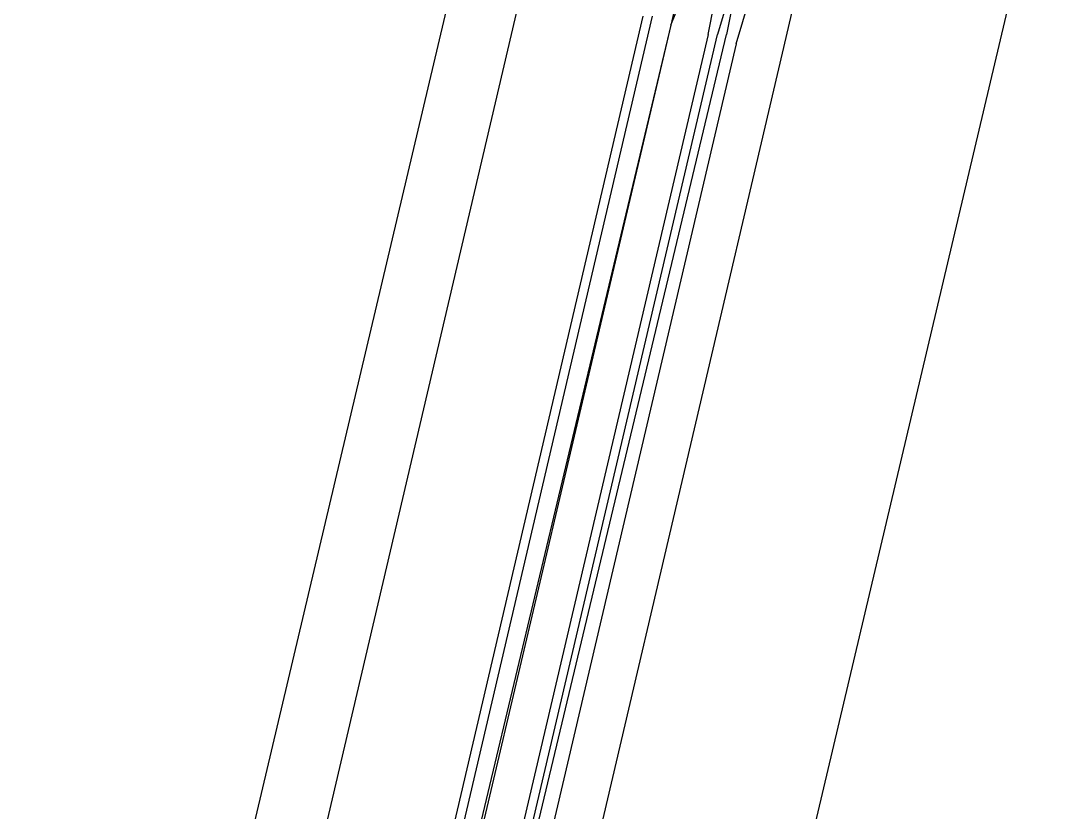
# Model space of a CAD drawing. Header units: feet. Extents: x -84 to 198, y -22 to 181.
# Drawn here: x 118.482 to 119.96, y 81.971 to 83.104 of the extents above; entities that cross this region are included whole.
import ezdxf

# ---------------------------------------------------------------- set-up
doc = ezdxf.new("R2010")
doc.units = ezdxf.units.FT
doc.layers.add('A-LINEA', color=7, linetype='CONTINUOUS')

msp = doc.modelspace()

# ---------------------------------------------------------------- linework, layer by layer
at = {"layer": 'A-LINEA'}
for p, q in [((117.56, 76.6311), (119.2, 83.5778)), ((119.5733, 83.0578), (119.6667, 83.4578)), ((118.32, 76.4578), (119.96, 83.3911)), ((119.2, 83.1511), (118.5067, 80.1911)), ((119.3733, 83.1111), (118.68, 80.1511)), ((119.3867, 83.1111), (118.6933, 80.1511)), ((119.4133, 83.0978), (118.7067, 80.1378)), ((119.4133, 83.0978), (118.72, 80.1511)), ((118.88, 80.0978), (119.5733, 83.0578))]:
    msp.add_line(p, q, dxfattribs=at)
for points in [[(119.4533, 83.2711), (119.4133, 83.0978), (119.44, 83.1644), (119.4533, 83.1644), (119.4533, 83.1644)], [(119.4667, 83.0844), (119.4933, 83.2178), (119.5067, 83.2178), (119.52, 83.2178), (119.48, 83.0844)], [(119.5067, 83.0711), (119.5467, 83.2044), (119.5333, 83.2178), (119.52, 83.2178), (119.4933, 83.0844)], [(119.4667, 83.0844), (118.76, 80.0711), (118.7733, 80.0578), (118.7733, 80.0711), (119.48, 83.0844)], [(119.5067, 83.0711), (118.8, 80.0578), (118.7867, 80.0578), (118.7733, 80.0711), (119.4933, 83.0844)]]:
    msp.add_lwpolyline(points, dxfattribs=at)

doc.saveas('drawing.dxf')
